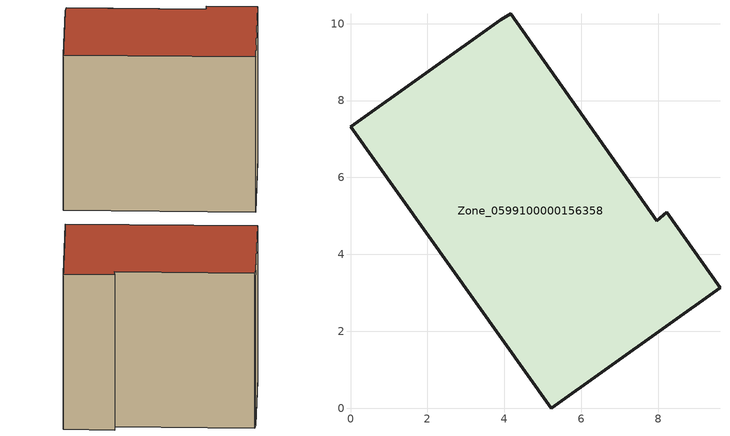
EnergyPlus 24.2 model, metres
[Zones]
Zone_0599100000156358
 floor ground (C_G): 8.23,5.09 9.61,3.14 5.22,0 0,7.32 3.91,10.11 4.17,10.26 7.97,4.88 z0
 wall outside (C_F): 9.61,3.14 8.23,5.09 7.97,4.88 4.17,10.26 3.91,10.11 0,7.32 5.22,0 9.61,3.14 z0:8.06
 roof outside (C_R): 5.22,0 9.61,3.14 8.23,5.09 7.97,4.88 4.17,10.26 3.91,10.11 0,7.32 z8.06
[BUILDING]
Pand.0599100000156358: North Axis=0; Terrain=City; Loads Convergence Tolerance Value=0.04; Temperature Convergence Tolerance Value=0.4; Solar Distribution=FullExterior; Maximum Number of Warmup Days=25; Minimum Number of Warmup Days=1
[Site:Location]
Rotterdam.The.Hague.AP_ZH_NLD Design_Conditions: Latitude=51.96; Longitude=4.45; Time Zone=1; Elevation=-4.5
[SITE:GROUNDTEMPERATURE:BUILDINGSURFACE]
18, 18, 18, 18, 18, 18, 18, 18, 18, 18, 18, 18
[MATERIAL] Thermal Absorptance=0.9; Solar Absorptance=0.7; Visible Absorptance=0.7
Name | Roughness | Thickness | Conductivity | Density | Specific Heat
G.TI.1975-1991 | MediumSmooth | 0.15 | 0.288461 | 540 | 1210
F.TI.1975-1991 | Rough | 0.3 | 0.230769 | 1920 | 840
R.TI.1975-1991 | MediumRough | 0.2 | 0.153846 | 1500 | 1000
[CONSTRUCTION]
C_G: G.TI.1975-1991
C_F: F.TI.1975-1991
C_R: R.TI.1975-1991
[ZONE]
Zone_0599100000156358: Type=1; Multiplier=1; Ceiling Height=Autocalculate; Volume=Autocalculate; Floor Area=autocalculate; Part of Total Floor Area=Yes
[ZONEINFILTRATION:DESIGNFLOWRATE]
Infil_Zone_0599100000156358: Zone or ZoneList or Space or SpaceList=Zone_0599100000156358; Schedule=AlwaysOn; Design Flow Rate Calculation Method=Flow/Area; Flow Rate per Floor Area=0.003; Constant Term Coefficient=1; Temperature Term Coefficient=0; Velocity Term Coefficient=0; Velocity Squared Term Coefficient=0
[HVACTEMPLATE:ZONE:IDEALLOADSAIRSYSTEM]
Zone_0599100000156358: Maximum Heating Supply Air Temperature=50; Minimum Cooling Supply Air Temperature=13; Maximum Heating Supply Air Humidity Ratio=0.0156; Minimum Cooling Supply Air Humidity Ratio=0.0077; Heating Limit=NoLimit; Cooling Limit=NoLimit; Dehumidification Control Type=ConstantSensibleHeatRatio; Cooling Sensible Heat Ratio=0.7; Dehumidification Setpoint=60; Humidification Control Type=None; Humidification Setpoint=30; Outdoor Air Method=None; Outdoor Air Flow Rate per Person=0.00944; Outdoor Air Flow Rate per Zone Floor Area=0; Outdoor Air Flow Rate per Zone=0; Demand Controlled Ventilation Type=None; Outdoor Air Economizer Type=NoEconomizer; Heat Recovery Type=None; Sensible Heat Recovery Effectiveness=0.7; Latent Heat Recovery Effectiveness=0.65
[ZONECONTROL:THERMOSTAT]
ThermostatControl_Zone_0599100000156358: Zone or ZoneList=Zone_0599100000156358; Control Type Schedule=DualSetpointControlType; Control 1=Thermostat_Zone_0599100000156358; Temperature Difference Between Cutout And Setpoint=0
[THERMOSTATSETPOINT:DUALSETPOINT]
Thermostat_Zone_0599100000156358: Heating Setpoint Temperature Schedule=HeatingSetpoint_Zone_0599100000156358; Cooling Setpoint Temperature Schedule=CoolingSetpoint_Zone_0599100000156358
[SCHEDULE:COMPACT]
HeatingSetpoint_Zone_0599100000156358: Through: 12/31, For: AllDays, Until: 24:00, 21
CoolingSetpoint_Zone_0599100000156358: Through: 12/31, For: AllDays, Until: 24:00, 24
DualSetpointControlType: Through: 12/31, For: AllDays, Until: 24:00, 4
AlwaysOn: Through: 12/31, For: AllDays, Until: 24:00, 1
